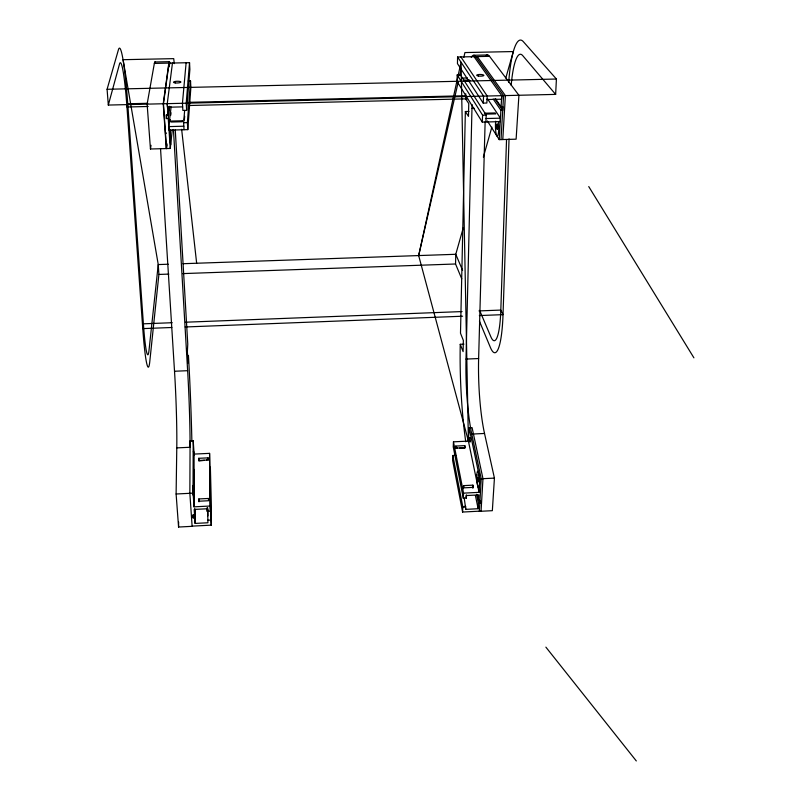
<?xml version="1.0" encoding="UTF-8"?>
<svg xmlns="http://www.w3.org/2000/svg" width="801" height="801" viewBox="0 0 801 801"><rect width="100%" height="100%" fill="white"/><g stroke="black" fill="none" stroke-linecap="round" stroke-linejoin="round"><path stroke-width="1.2" d="M193.642 493.076L193.492 491.283L193.452 492.975M193.712 495.569L193.632 492.785M194.092 454.087L209.572 453.356L210.112 506.022L194.022 506.843L194.092 454.087L193.211 440.62L190.087 440.77L189.857 493.306L192.12 526.327L178.573 527.038L176.11 493.997L176.781 447.889A67.945 3.514 87.7 0 0 174.518 371.243L160.53 148.505M194.202 498.092L194.243 469.456M194.763 508.675L194.753 517.776L193.151 517.937L192.981 515.273L194.583 515.193L194.593 509.486M207.649 507.734L207.91 522.763L195.124 523.423L195.134 509.786M193.021 494.958L193.211 440.62M193.151 517.937L193.161 514.502M178.573 527.038L178.633 522.062M166.207 132.826L166.207 133.547M193.441 491.824L193.482 491.293L193.582 492.034M485.857 122.002L486.217 115.094L460.465 74.883L457.191 74.964L457.051 81.472L482.252 122.092L500.255 121.632L500.455 118.178L487.298 98.523M487.378 120.961L499.213 139.634L516.114 139.184L518.918 95.269L489.531 56.33L457.591 57.001L457.451 63.589L483.213 103.109L486.848 103.029L487.208 96.02L460.885 56.931M461.756 278.868L455.549 263.99L455.769 254.287L463.258 227.895M468.955 111.419L465.361 111.509L460.495 333.216L463.358 340.425L463.108 351.609L460.255 344.29L463.949 344.14M485.136 121.792L478.628 358.548A66.503 10.994 87.4 0 0 484.525 433.471L494.427 478.107L492.345 510.678L479.338 511.358L481.231 478.768L471.759 434.072A66.563 10.403 87.4 0 1 466.012 359.078L471.969 108.415A14.018 2.223 89.2 0 1 472.159 104.601M506.542 139.534L500.815 310.077A48.29 8.19 88 0 1 490.813 336.69L479.619 310.367M509.046 138.913L503.018 314.643A60.375 10.253 88 0 1 490.442 347.554L479.449 321.221M455.819 455.328L452.845 455.479L452.615 460.425L462.598 512.049L481.061 511.078L482.973 478.678L472.099 427.684L469.096 427.824L468.415 441.111L479.078 492.345L463.559 493.136L453.466 441.822L468.415 441.111L461.056 62.208L418.673 255.569L468.415 441.111M453.466 441.822L453.236 446.828L463.298 498.232L466.392 498.072L466.392 494.848M476.615 494.307L478.437 503.148L479.999 503.138L480.119 500.515L478.577 500.595L477.436 495.058M482.252 122.092L482.602 115.184L457.191 74.964M483.213 103.109L483.574 96.11L457.591 57.001M462.598 512.049L462.848 507.013L452.845 455.479M463.298 498.232L463.559 493.136M174.278 63.599L173.727 58.643L123.064 59.695L158.248 264.57L148.996 350.448A49.432 3.324 87.5 0 1 143.389 323.824L127.749 103.78A71.88 5.407 86.9 0 0 118.408 49.802L107.084 89.281L108.315 105.061L555.644 94.388L556.415 79.029L523.293 41.622A69.957 13.237 89.5 0 0 508.715 82.203M478.437 503.148L478.137 508.725L465.802 509.366L464.2 497.992M477.807 478.007L478.307 481.862L478.057 477.116L477.817 477.847M474.022 56.661L501.746 95.679L501.546 99.194L487.028 99.544M479.078 492.345L479.859 478.838L469.096 427.824M499.213 139.634L500.885 110.258L493.196 99.014M500.885 110.258L502.688 110.208L502.918 106.763L501.086 106.783L501.746 95.679M501.005 139.584L503.569 95.629L475.664 56.621A56.12 8.881 89.2 0 0 471.268 57.402M502.788 139.534L505.381 95.589L477.296 56.591M478.577 500.595L478.928 494.908L466.532 495.539M171.114 106.843L168.791 126.598L169.021 130.122L187.804 129.632L190.868 87.549L190.518 80.931L188.255 80.981M455.599 448.22L455.759 446.067L464.79 445.636L465.221 447.729L456.17 448.16L455.759 446.067M187.804 129.632L187.384 122.613L190.518 80.931M464.67 448.17L464.79 445.636M186.122 62.748L182.438 103.299L182.868 110.418L186.653 110.328L189.887 69.367L189.527 62.678L169.041 63.109L163.454 103.75L166.508 148.565L170.253 148.465L172.265 129.962M463.338 488.68L463.589 485.626L472.89 485.156L473.341 487.368L464.019 487.839L463.589 485.626M189.527 62.678L186.222 103.209L186.653 110.328M184.35 120.05L184.651 116.355M184.05 129.732L183.619 122.713L184.651 110.438M472.89 485.156L472.86 488.28M168.24 264.22L158.248 264.57L158.898 274.443L149.787 361.521A61.807 4.155 87.5 0 1 142.768 328.62L126.959 106.994A57.482 4.325 86.9 0 0 119.469 64.16L108.315 105.061M169.972 121.942L170.253 119.509M170.753 115.234L171.044 112.751M155.354 62.388A57.342 3.004 87.1 0 0 154.353 63.419L147.124 104.14L150.458 148.996L166.298 148.575L166.878 143.639M166.508 148.565L166.948 144.861M170.253 148.465L168.25 118.528L169.732 106.323M168.25 118.528L166.368 118.568L166.117 115.054L168.02 114.984L169.071 106.383M166.368 118.568L166.828 114.913M182.658 106.873L167.489 107.244L167.249 103.659L172.465 63.039M154.353 63.419L168.841 63.109L163.234 103.75L166.298 148.575M150.458 148.996L151.029 145.291M418.673 255.569L458.282 81.742M459.664 75.664L461.326 68.365M463.819 57.422L464.93 52.566L513.321 51.554L505.821 77.947M483.353 157.116L491.864 127.129M207.048 508.064L207.209 511.338L210.423 511.168L209.572 453.356M207.759 520.219L210.953 520.059L210.383 467.173L211.264 525.146L192.1 526.137M462.848 507.013L465.942 506.853M176.11 493.997L193.101 493.146L194.022 506.843M479.859 478.838L494.427 478.107M208.49 498.462L208.51 500.735L198.858 501.226L198.848 498.943L208.49 498.462L208.63 500.515M207.059 508.775L194.192 509.426L194.583 515.193M176.781 447.889L190.067 447.268A67.885 2.874 87.7 0 0 187.634 370.693L173.437 129.482M471.759 434.072L484.525 433.471M208.12 457.862L208.14 460.004L198.768 460.455L198.768 458.302L208.12 457.862L208.26 460.034M198.928 461.006L204.455 460.335M459.634 448.149L464.62 447.909M174.518 371.243L187.634 370.693M466.012 359.078L478.628 358.548M172.235 322.713L143.389 323.824L142.768 328.62L171.845 327.489M185.421 322.212L462.077 311.569M478.978 310.918L500.815 310.077L503.018 314.643L479.338 315.564M185.141 326.978L462.618 316.215M183.029 263.709L455.769 254.287L462.577 270.307M158.898 274.443L168.871 274.092M182.588 273.612L455.549 263.99M471.969 108.415L474.432 108.355M484.445 113.211L495.168 112.951L495.789 113.882L485.036 114.153M183.619 122.713L187.384 122.613M482.602 115.184L486.217 115.094M168.791 126.598L183.84 126.218M486.037 118.538L500.455 118.178M469.496 80.01L463.318 80.15L463.829 80.941L470.017 80.801M107.084 89.281L556.415 79.029M147.774 103.299L127.749 103.78L126.959 106.994L148.195 106.483M189.056 102.318L465.521 95.74M189.406 105.502L467.293 98.823M461.576 78.108L467.514 77.977M154.873 61.977L169.261 61.677M473.892 55.259L487.669 54.969M555.644 94.388L522.733 55.629A55.94 10.583 89.5 0 0 511.188 85.246M545.882 647.138L636.304 760.95M495.408 98.553L501.086 106.783M494.958 98.974L502.688 110.208M465.361 111.509L468.475 116.375L468.765 103.579L465.641 98.863A56.12 8.881 89.2 0 1 465.792 93.767M588.745 186.573L693.916 357.837M479.308 499.814L479.999 503.138M475.414 495.479L478.137 508.725M456.991 447.499L457.141 448.27M465.962 495.849L466.392 498.072M465.151 506.022L465.802 509.366M181.647 129.321L196.656 263.239M169.982 134.969L170.243 137.892L170.223 134.788M170.092 136.841L170.233 137.872L170.293 136.691M193.572 495.408L193.662 496.129L193.452 492.495M170.202 129.552L170.593 144.861L169.472 129.422M170.082 136.631L169.962 132.275L170.283 136.49M198.848 498.943L199.018 501.826M198.768 458.302L198.928 460.595M167.249 103.659L168.02 114.984M194.753 517.776L195.124 523.423M210.112 506.022L210.423 511.168M210.953 520.059L211.264 525.146M169.041 63.109L169.271 66.833M170.213 134.568L170.002 132.335L169.932 133.447M175.269 129.952L187.764 344.11L187.374 351.589L188.035 362.943L188.425 355.354A108.796 4.616 87.7 0 1 191.88 441.471M497.581 126.218C497.181 119.049 497.491 134.708 497.591 126.468M496.65 126.959L497.171 129.341L497.091 123.835L496.64 126.678M193.652 493.266L193.692 494.257M193.502 494.147L193.462 493.146M169.972 134.768L169.932 133.667M193.692 494.487L193.712 495.439M207.799 509.136L207.849 515.914M207.189 507.914L207.209 511.338M206.658 459.444L206.668 460.235M498.482 121.582A9.592 1.662 89.2 0 1 498.282 133.967A9.592 1.662 89.2 0 1 496.099 133.697A9.592 1.662 89.2 0 1 495.669 121.221M485.796 55.84A56.06 9.382 89.3 0 1 489.531 56.33M465.741 441.741A106.673 16.711 87.4 0 1 460.255 344.29M168.841 63.109A57.282 2.453 87.2 0 1 170.092 63.79M193.111 487.589L193.882 502.157L193.261 485.276L193.111 487.589M193.502 450.983L193.722 455.188L193.502 450.983M469.556 438.788L470.047 442.092L469.847 437.516L469.556 438.788M182.458 120.771L182.368 121.742L171.164 122.022L171.274 121.051L182.458 120.771M476.865 475.023A8.29 1.272 86.8 0 0 478.557 487.759A8.29 1.272 86.8 0 0 479.108 475.694A8.29 1.272 86.8 0 0 476.865 475.023M175.259 82.924A3.715 0.881 -1.7 0 0 180.896 82.032A3.715 0.881 -1.7 0 0 175.409 81.402A3.715 0.881 -1.7 0 0 175.259 82.924M478.407 76.015A3.604 0.851 1 0 0 483.874 75.394A3.604 0.851 1 0 0 478.517 74.543A3.604 0.851 1 0 0 478.407 76.015"/></g></svg>
